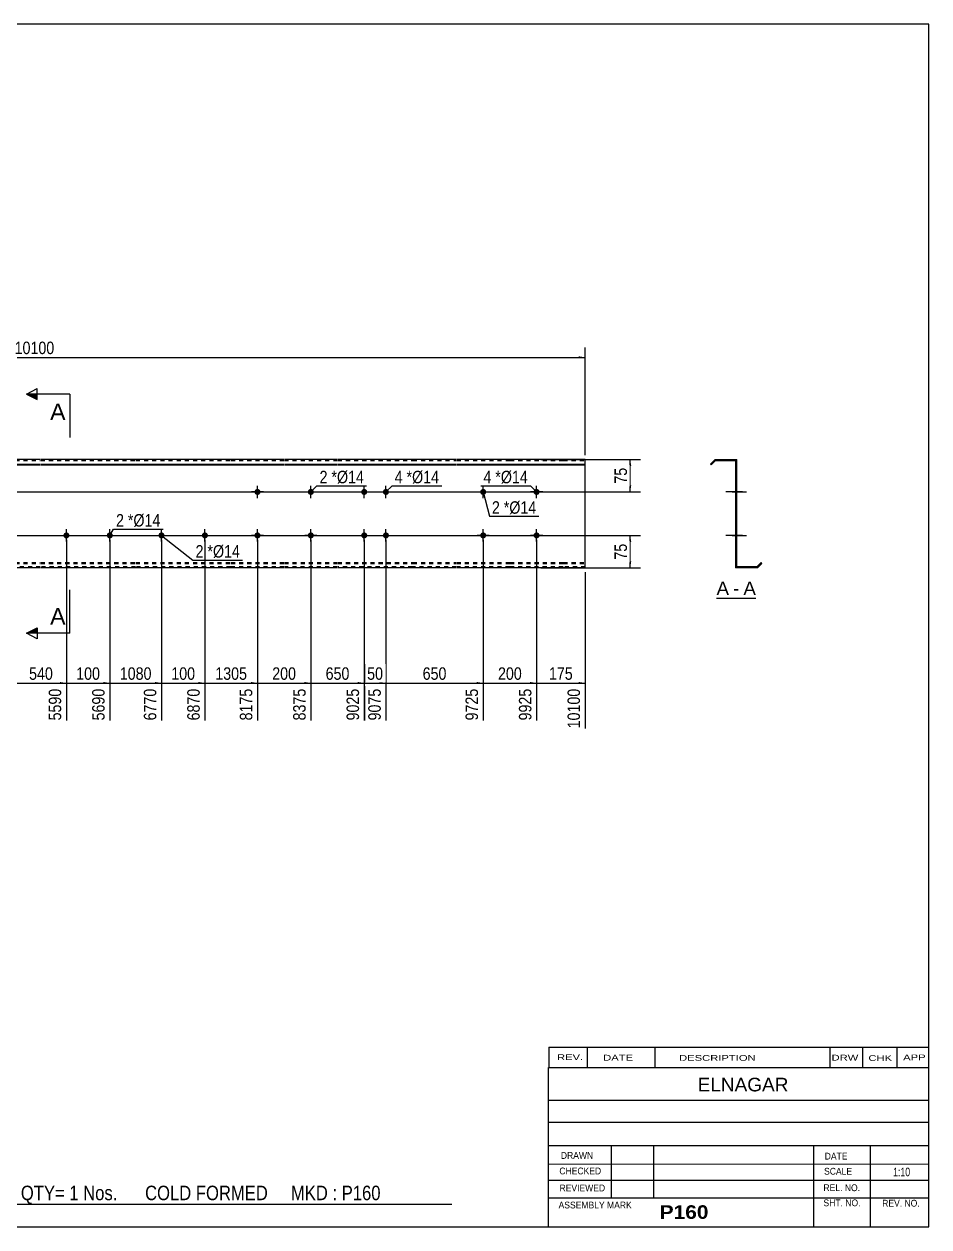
# Model space of a CAD drawing. Header units: millimetres. Extents: x -70 to 333, y -164 to 113.
# Drawn here: x 124.4 to 332.8, y -164.2 to 112.8 of the extents above; entities that cross this region are included whole.
import ezdxf

# ---------------------------------------------------------------- set-up
doc = ezdxf.new("R2010")
doc.units = ezdxf.units.MM
doc.linetypes.add('DXK_LINE_DOT1', pattern=[1.8814, 0.9407, -0.9407])
doc.styles.add('Arial', font='ARIAL.TTF', dxfattribs={"height": 0.2})
doc.styles.add('Arial Bold', font='ARIALBD.TTF', dxfattribs={"height": 0.2})
doc.styles.add('Arial Narrow', font='ARIALN.TTF', dxfattribs={"height": 0.2})

# ---------------------------------------------------------------- blocks, each defined once
blk = doc.blocks.new('Unknown-627207370-3968')
at = {"color": 5, "linetype": 'Continuous'}
for p, q in [((332.8, 112.75), (-67.2, 112.75)), ((332.8, -164.25), (332.8, 112.75)), ((-67.2, -164.25), (332.8, -164.25))]:
    blk.add_line(p, q, dxfattribs=at)
blk = doc.blocks.new('Unknown-627207370-12 - 3273')
at = {"color": 7, "linetype": 'Continuous'}
blk.add_line((283.9, -19.45), (292.93, -19.45), dxfattribs=at)
at = {"color": 0, "linetype": 'Continuous'}
blk.add_wipeout([(286.74, -18.7), (286.74, -15.5), (283.9, -15.5), (283.9, -18.7)], dxfattribs=at)
blk.add_wipeout([(289.13, -18.7), (289.13, -15.5), (287.7, -15.5), (287.7, -18.7)], dxfattribs=at)
at = {"color": 96, "linetype": 'Continuous', "style": 'Arial'}
blk.add_text('A', height=3.06, dxfattribs=at).set_placement((283.9, -18.7))
at = {"color": 0, "linetype": 'Continuous'}
blk.add_wipeout([(292.93, -18.7), (292.93, -15.5), (290.09, -15.5), (290.09, -18.7)], dxfattribs=at)
at = {"color": 96, "linetype": 'Continuous', "style": 'Arial'}
for s, p in [('A', (290.09, -18.7)), ('-', (287.7, -18.7))]:
    blk.add_text(s, height=3.06, dxfattribs=at).set_placement(p)
blk = doc.blocks.new('Part-627207370-3248 - 3233')
at = {"color": 2, "linetype": 'Continuous'}
for p, q in [((128.17, 12.5), (116.77, 12.5)), ((116.77, 11.44), (128.17, 11.44)), ((116.77, 11.26), (128.17, 11.26)), ((150.07, 12.5), (128.27, 12.5)), ((128.27, 11.44), (150.07, 11.44)), ((128.27, 11.26), (150.07, 11.26)), ((171.97, 12.5), (150.17, 12.5)), ((150.17, 11.44), (171.97, 11.44)), ((150.17, 11.26), (171.97, 11.26)), ((184.27, 12.5), (172.07, 12.5)), ((172.07, 11.44), (184.27, 11.44)), ((172.07, 11.26), (184.27, 11.26)), ((196.56, 12.5), (184.37, 12.5)), ((184.37, 11.44), (196.56, 11.44)), ((184.37, 11.26), (196.56, 11.26)), ((213.85, 12.5), (196.66, 12.5)), ((196.66, 11.44), (213.85, 11.44)), ((196.66, 11.26), (213.85, 11.26)), ((223.95, 12.5), (213.95, 12.5)), ((213.95, 11.44), (223.95, 11.44)), ((213.95, 11.26), (223.95, 11.26)), ((236.25, 12.5), (224.05, 12.5)), ((224.05, 11.44), (236.25, 11.44)), ((224.05, 11.26), (236.25, 11.26)), ((248.54, 12.5), (236.35, 12.5)), ((236.35, 11.44), (248.54, 11.44)), ((236.35, 11.26), (248.54, 11.26)), ((253.64, 12.5), (248.64, 12.5)), ((248.64, 11.44), (253.64, 11.44)), ((248.64, 11.26), (253.64, 11.26)), ((253.64, -12.5), (253.64, 12.5)), ((128.17, -12.5), (116.77, -12.5)), ((150.07, -12.5), (128.27, -12.5)), ((171.97, -12.5), (150.17, -12.5)), ((184.27, -12.5), (172.07, -12.5)), ((196.56, -12.5), (184.37, -12.5)), ((213.85, -12.5), (196.66, -12.5)), ((223.95, -12.5), (213.95, -12.5)), ((236.25, -12.5), (224.05, -12.5)), ((248.54, -12.5), (236.35, -12.5)), ((253.64, -12.5), (248.64, -12.5))]:
    blk.add_line(p, q, dxfattribs=at)
at = {"color": 7, "linetype": 'DXK_LINE_DOT1'}
for p, q in [((116.77, 12.25), (128.17, 12.25)), ((128.27, 12.25), (150.07, 12.25)), ((150.17, 12.25), (171.97, 12.25)), ((172.07, 12.25), (184.27, 12.25)), ((184.37, 12.25), (196.56, 12.25)), ((196.66, 12.25), (213.85, 12.25)), ((213.95, 12.25), (223.95, 12.25)), ((224.05, 12.25), (236.25, 12.25)), ((236.35, 12.25), (248.54, 12.25)), ((248.64, 12.25), (253.64, 12.25)), ((116.77, -11.26), (128.17, -11.26)), ((116.77, -11.44), (128.17, -11.44)), ((128.17, -12.25), (116.77, -12.25)), ((128.27, -11.26), (150.07, -11.26)), ((128.27, -11.44), (150.07, -11.44)), ((150.07, -12.25), (128.27, -12.25)), ((150.17, -11.26), (171.97, -11.26)), ((150.17, -11.44), (171.97, -11.44)), ((171.97, -12.25), (150.17, -12.25)), ((172.07, -11.26), (184.27, -11.26)), ((172.07, -11.44), (184.27, -11.44)), ((184.27, -12.25), (172.07, -12.25)), ((184.37, -11.26), (196.56, -11.26)), ((184.37, -11.44), (196.56, -11.44)), ((196.56, -12.25), (184.37, -12.25)), ((196.66, -11.26), (213.85, -11.26)), ((196.66, -11.44), (213.85, -11.44)), ((213.85, -12.25), (196.66, -12.25)), ((213.95, -11.26), (223.95, -11.26)), ((213.95, -11.44), (223.95, -11.44)), ((223.95, -12.25), (213.95, -12.25)), ((224.05, -11.26), (236.25, -11.26)), ((224.05, -11.44), (236.25, -11.44)), ((236.25, -12.25), (224.05, -12.25)), ((236.35, -11.26), (248.54, -11.26)), ((236.35, -11.44), (248.54, -11.44)), ((248.54, -12.25), (236.35, -12.25)), ((248.64, -11.26), (253.64, -11.26)), ((248.64, -11.44), (253.64, -11.44)), ((253.64, -12.25), (248.64, -12.25))]:
    blk.add_line(p, q, dxfattribs=at)
blk = doc.blocks.new('Bolt-627207370-3249 - 3233')
at = {"linetype": 'Continuous'}
for points in [[(177.47, 5, -1), (178.87, 5, -1)], [(241.75, 5, -1), (243.15, 5, -1)]]:
    blk.add_hatch(color=3, dxfattribs=at).paths.add_polyline_path(points)
at = {"color": 3, "linetype": 'Continuous'}
for p, q in [((178.17, 3.6), (178.17, 6.4)), ((242.45, 3.6), (242.45, 6.4)), ((179.57, 5), (176.77, 5)), ((243.85, 5), (241.05, 5))]:
    blk.add_line(p, q, dxfattribs=at)
blk = doc.blocks.new('Bolt-627207370-3250 - 3233')
at = {"linetype": 'Continuous'}
for points in [[(177.47, -5, -1), (178.87, -5, -1)], [(241.75, -5, -1), (243.15, -5, -1)]]:
    blk.add_hatch(color=3, dxfattribs=at).paths.add_polyline_path(points)
at = {"color": 3, "linetype": 'Continuous'}
for p, q in [((179.57, -5), (176.77, -5)), ((178.17, -6.4), (178.17, -3.6)), ((243.85, -5), (241.05, -5)), ((242.45, -6.4), (242.45, -3.6))]:
    blk.add_line(p, q, dxfattribs=at)
blk = doc.blocks.new('Bolt-627207370-3256 - 3233')
at = {"linetype": 'Continuous'}
for points in [[(134.17, -4.3, -1), (134.17, -5.7, -1)], [(144.17, -4.3, -1), (144.17, -5.7, -1)]]:
    blk.add_hatch(color=3, dxfattribs=at).paths.add_polyline_path(points)
at = {"color": 3, "linetype": 'Continuous'}
for p, q in [((132.77, -5), (135.57, -5)), ((134.17, -6.4), (134.17, -3.6)), ((142.77, -5), (145.57, -5)), ((144.17, -6.4), (144.17, -3.6))]:
    blk.add_line(p, q, dxfattribs=at)
blk = doc.blocks.new('Bolt-627207370-3257 - 3233')
at = {"linetype": 'Continuous'}
for points in [[(156.07, -4.3, -1), (156.07, -5.7, -1)], [(166.07, -4.3, -1), (166.07, -5.7, -1)]]:
    blk.add_hatch(color=3, dxfattribs=at).paths.add_polyline_path(points)
at = {"color": 3, "linetype": 'Continuous'}
for p, q in [((154.67, -5), (157.47, -5)), ((156.07, -6.4), (156.07, -3.6)), ((164.67, -5), (167.47, -5)), ((166.07, -6.4), (166.07, -3.6))]:
    blk.add_line(p, q, dxfattribs=at)
blk = doc.blocks.new('Bolt-627207370-3263 - 3233')
at = {"linetype": 'Continuous'}
for points in [[(202.06, 5, -1), (203.46, 5, -1)], [(207.06, 5, -1), (208.46, 5, -1)], [(202.06, -5, -1), (203.46, -5, -1)], [(207.06, -5, -1), (208.46, -5, -1)]]:
    blk.add_hatch(color=3, dxfattribs=at).paths.add_polyline_path(points)
at = {"color": 3, "linetype": 'Continuous'}
for p, q in [((202.76, 3.6), (202.76, 6.4)), ((207.76, 3.6), (207.76, 6.4)), ((201.36, 5), (204.16, 5)), ((206.36, 5), (209.16, 5)), ((201.36, -5), (204.16, -5)), ((202.76, -6.4), (202.76, -3.6)), ((206.36, -5), (209.16, -5)), ((207.76, -6.4), (207.76, -3.6))]:
    blk.add_line(p, q, dxfattribs=at)
blk = doc.blocks.new('Bolt-627207370-3264 - 3233')
at = {"linetype": 'Continuous'}
blk.add_hatch(color=3, dxfattribs=at).paths.add_polyline_path([(189.76, 5, -1), (191.16, 5, -1)])
at = {"color": 3, "linetype": 'Continuous'}
for p, q in [((190.46, 3.6), (190.46, 6.4)), ((189.06, 5), (191.86, 5))]:
    blk.add_line(p, q, dxfattribs=at)
blk = doc.blocks.new('Bolt-627207370-3265 - 3233')
at = {"linetype": 'Continuous'}
blk.add_hatch(color=3, dxfattribs=at).paths.add_polyline_path([(229.45, 5, -1), (230.85, 5, -1)])
at = {"color": 3, "linetype": 'Continuous'}
for p, q in [((230.15, 3.6), (230.15, 6.4)), ((228.75, 5), (231.55, 5))]:
    blk.add_line(p, q, dxfattribs=at)
blk = doc.blocks.new('Bolt-627207370-3266 - 3233')
at = {"linetype": 'Continuous'}
blk.add_hatch(color=3, dxfattribs=at).paths.add_polyline_path([(229.45, -5, -1), (230.85, -5, -1)])
at = {"color": 3, "linetype": 'Continuous'}
for p, q in [((231.55, -5), (228.75, -5)), ((230.15, -6.4), (230.15, -3.6))]:
    blk.add_line(p, q, dxfattribs=at)
blk = doc.blocks.new('Bolt-627207370-3267 - 3233')
at = {"linetype": 'Continuous'}
blk.add_hatch(color=3, dxfattribs=at).paths.add_polyline_path([(189.76, -5, -1), (191.16, -5, -1)])
at = {"color": 3, "linetype": 'Continuous'}
for p, q in [((191.86, -5), (189.06, -5)), ((190.46, -6.4), (190.46, -3.6))]:
    blk.add_line(p, q, dxfattribs=at)
blk = doc.blocks.new('Bolt-627207370-3280 - 3273')
at = {"linetype": 'Continuous'}
for points in [[(288.54, 4.3), (288.54, 5.7), (288.29, 5.7), (288.29, 4.3)], [(288.54, -5.7), (288.54, -4.3), (288.29, -4.3), (288.29, -5.7)]]:
    blk.add_hatch(color=3, dxfattribs=at).paths.add_polyline_path(points)
at = {"color": 3, "linetype": 'Continuous'}
for p, q in [((288.54, 5.7), (288.29, 5.7)), ((288.54, 5), (286.29, 5)), ((288.54, 4.3), (288.29, 4.3)), ((288.54, -5), (286.29, -5)), ((288.54, -4.3), (288.29, -4.3)), ((288.54, -5.7), (288.29, -5.7))]:
    blk.add_line(p, q, dxfattribs=at)
blk = doc.blocks.new('Bolt-627207370-3288 - 3273')
at = {"linetype": 'Continuous'}
blk.add_hatch(color=3, dxfattribs=at).paths.add_polyline_path([(288.29, -4.3), (288.29, -5.7), (288.54, -5.7), (288.54, -4.3)])
at = {"color": 3, "linetype": 'Continuous'}
for p, q in [((287.49, -5), (290.79, -5)), ((288.29, -4.3), (288.54, -4.3)), ((288.29, -5.7), (288.54, -5.7))]:
    blk.add_line(p, q, dxfattribs=at)
blk = doc.blocks.new('Part-627207370-3275 - 3273')
at = {"color": 2, "linetype": 'Continuous'}
for p, q in [((283.54, 12.5), (282.48, 11.44)), ((282.48, 11.44), (282.66, 11.26)), ((283.64, 12.25), (282.66, 11.26)), ((283.54, 12.5), (288.54, 12.5)), ((283.64, 12.25), (288.29, 12.25)), ((288.29, 12.25), (288.29, -12.5)), ((288.54, -12.25), (288.54, 12.5)), ((293.29, -12.5), (288.29, -12.5)), ((293.19, -12.25), (288.54, -12.25)), ((293.19, -12.25), (294.17, -11.26)), ((293.29, -12.5), (294.35, -11.44)), ((294.35, -11.44), (294.17, -11.26))]:
    blk.add_line(p, q, dxfattribs=at)
blk = doc.blocks.new('Bolt-627207370-3276 - 3273')
at = {"linetype": 'Continuous'}
blk.add_hatch(color=3, dxfattribs=at).paths.add_polyline_path([(288.29, 5.7), (288.29, 4.3), (288.54, 4.3), (288.54, 5.7)])
blk.add_hatch(color=3, dxfattribs=at).paths.add_polyline_path([(288.29, 5.7), (288.29, 4.3), (288.54, 4.3), (288.54, 5.7)])
at = {"color": 3, "linetype": 'Continuous'}
for p, q in [((288.29, 5.7), (288.54, 5.7)), ((288.29, 5.7), (288.54, 5.7)), ((287.49, 5), (290.79, 5)), ((287.49, 5), (290.79, 5)), ((288.29, 4.3), (288.54, 4.3)), ((288.29, 4.3), (288.54, 4.3))]:
    blk.add_line(p, q, dxfattribs=at)
blk = doc.blocks.new('Bolt-627207370-3277 - 3273')
at = {"linetype": 'Continuous'}
blk.add_hatch(color=3, dxfattribs=at).paths.add_polyline_path([(288.29, -4.3), (288.29, -5.7), (288.54, -5.7), (288.54, -4.3)])
blk.add_hatch(color=3, dxfattribs=at).paths.add_polyline_path([(288.29, -4.3), (288.29, -5.7), (288.54, -5.7), (288.54, -4.3)])
at = {"color": 3, "linetype": 'Continuous'}
for p, q in [((287.49, -5), (290.79, -5)), ((287.49, -5), (290.79, -5)), ((288.29, -4.3), (288.54, -4.3)), ((288.29, -4.3), (288.54, -4.3)), ((288.29, -5.7), (288.54, -5.7)), ((288.29, -5.7), (288.54, -5.7))]:
    blk.add_line(p, q, dxfattribs=at)
blk = doc.blocks.new('Bolt-627207370-3278 - 3273')
at = {"linetype": 'Continuous'}
blk.add_hatch(color=3, dxfattribs=at).paths.add_polyline_path([(288.29, 5.7), (288.29, 4.3), (288.54, 4.3), (288.54, 5.7)])
blk.add_hatch(color=3, dxfattribs=at).paths.add_polyline_path([(288.29, 5.7), (288.29, 4.3), (288.54, 4.3), (288.54, 5.7)])
at = {"color": 3, "linetype": 'Continuous'}
for p, q in [((288.29, 5.7), (288.54, 5.7)), ((288.29, 5.7), (288.54, 5.7)), ((287.49, 5), (290.79, 5)), ((287.49, 5), (290.79, 5)), ((288.29, 4.3), (288.54, 4.3)), ((288.29, 4.3), (288.54, 4.3))]:
    blk.add_line(p, q, dxfattribs=at)
blk = doc.blocks.new('Bolt-627207370-3279 - 3273')
at = {"linetype": 'Continuous'}
blk.add_hatch(color=3, dxfattribs=at).paths.add_polyline_path([(288.29, -4.3), (288.29, -5.7), (288.54, -5.7), (288.54, -4.3)])
blk.add_hatch(color=3, dxfattribs=at).paths.add_polyline_path([(288.29, -4.3), (288.29, -5.7), (288.54, -5.7), (288.54, -4.3)])
at = {"color": 3, "linetype": 'Continuous'}
for p, q in [((287.49, -5), (290.79, -5)), ((287.49, -5), (290.79, -5)), ((288.29, -4.3), (288.54, -4.3)), ((288.29, -4.3), (288.54, -4.3)), ((288.29, -5.7), (288.54, -5.7)), ((288.29, -5.7), (288.54, -5.7))]:
    blk.add_line(p, q, dxfattribs=at)
blk = doc.blocks.new('Bolt-627207370-3281 - 3273')
at = {"linetype": 'Continuous'}
blk.add_hatch(color=3, dxfattribs=at).paths.add_polyline_path([(288.54, -5.7), (288.54, -4.3), (288.29, -4.3), (288.29, -5.7)])
blk.add_hatch(color=3, dxfattribs=at).paths.add_polyline_path([(288.54, -5.7), (288.54, -4.3), (288.29, -4.3), (288.29, -5.7)])
at = {"color": 3, "linetype": 'Continuous'}
for p, q in [((287.54, -5), (290.29, -5)), ((287.54, -5), (290.29, -5)), ((288.29, -4.3), (288.54, -4.3)), ((288.29, -4.3), (288.54, -4.3)), ((288.29, -5.7), (288.54, -5.7)), ((288.29, -5.7), (288.54, -5.7))]:
    blk.add_line(p, q, dxfattribs=at)
blk = doc.blocks.new('Bolt-627207370-3282 - 3273')
at = {"linetype": 'Continuous'}
blk.add_hatch(color=3, dxfattribs=at).paths.add_polyline_path([(288.54, -5.7), (288.54, -4.3), (288.29, -4.3), (288.29, -5.7)])
blk.add_hatch(color=3, dxfattribs=at).paths.add_polyline_path([(288.54, -5.7), (288.54, -4.3), (288.29, -4.3), (288.29, -5.7)])
at = {"color": 3, "linetype": 'Continuous'}
for p, q in [((287.54, -5), (290.29, -5)), ((287.54, -5), (290.29, -5)), ((288.29, -4.3), (288.54, -4.3)), ((288.29, -4.3), (288.54, -4.3)), ((288.29, -5.7), (288.54, -5.7)), ((288.29, -5.7), (288.54, -5.7))]:
    blk.add_line(p, q, dxfattribs=at)
blk = doc.blocks.new('Bolt-627207370-3283 - 3273')
at = {"linetype": 'Continuous'}
blk.add_hatch(color=3, dxfattribs=at).paths.add_polyline_path([(288.54, -5.7), (288.54, -4.3), (288.29, -4.3), (288.29, -5.7)])
blk.add_hatch(color=3, dxfattribs=at).paths.add_polyline_path([(288.54, -5.7), (288.54, -4.3), (288.29, -4.3), (288.29, -5.7)])
at = {"color": 3, "linetype": 'Continuous'}
for p, q in [((287.54, -5), (290.29, -5)), ((287.54, -5), (290.29, -5)), ((288.29, -4.3), (288.54, -4.3)), ((288.29, -4.3), (288.54, -4.3)), ((288.29, -5.7), (288.54, -5.7)), ((288.29, -5.7), (288.54, -5.7))]:
    blk.add_line(p, q, dxfattribs=at)
blk = doc.blocks.new('Bolt-627207370-3284 - 3273')
at = {"linetype": 'Continuous'}
blk.add_hatch(color=3, dxfattribs=at).paths.add_polyline_path([(288.54, -5.7), (288.54, -4.3), (288.29, -4.3), (288.29, -5.7)])
blk.add_hatch(color=3, dxfattribs=at).paths.add_polyline_path([(288.54, -5.7), (288.54, -4.3), (288.29, -4.3), (288.29, -5.7)])
at = {"color": 3, "linetype": 'Continuous'}
for p, q in [((287.54, -5), (290.29, -5)), ((287.54, -5), (290.29, -5)), ((288.29, -4.3), (288.54, -4.3)), ((288.29, -4.3), (288.54, -4.3)), ((288.29, -5.7), (288.54, -5.7)), ((288.29, -5.7), (288.54, -5.7))]:
    blk.add_line(p, q, dxfattribs=at)
blk = doc.blocks.new('Bolt-627207370-3285 - 3273')
at = {"linetype": 'Continuous'}
for points in [[(288.29, 5.7), (288.29, 4.3), (288.54, 4.3), (288.54, 5.7)], [(288.29, 5.7), (288.29, 4.3), (288.54, 4.3), (288.54, 5.7)], [(288.29, -4.3), (288.29, -5.7), (288.54, -5.7), (288.54, -4.3)], [(288.29, -4.3), (288.29, -5.7), (288.54, -5.7), (288.54, -4.3)]]:
    blk.add_hatch(color=3, dxfattribs=at).paths.add_polyline_path(points)
at = {"color": 3, "linetype": 'Continuous'}
for p, q in [((288.54, 5.7), (288.29, 5.7)), ((288.54, 5.7), (288.29, 5.7)), ((289.84, 5), (286.04, 5)), ((289.84, 5), (286.04, 5)), ((288.54, 4.3), (288.29, 4.3)), ((288.54, 4.3), (288.29, 4.3)), ((289.84, -5), (286.04, -5)), ((289.84, -5), (286.04, -5)), ((288.54, -4.3), (288.29, -4.3)), ((288.54, -4.3), (288.29, -4.3)), ((288.54, -5.7), (288.29, -5.7)), ((288.54, -5.7), (288.29, -5.7))]:
    blk.add_line(p, q, dxfattribs=at)
blk = doc.blocks.new('Bolt-627207370-3286 - 3273')
at = {"linetype": 'Continuous'}
blk.add_hatch(color=3, dxfattribs=at).paths.add_polyline_path([(288.29, 5.7), (288.29, 4.3), (288.54, 4.3), (288.54, 5.7)])
at = {"color": 3, "linetype": 'Continuous'}
for p, q in [((288.54, 5.7), (288.29, 5.7)), ((289.49, 5), (286.19, 5)), ((288.54, 4.3), (288.29, 4.3))]:
    blk.add_line(p, q, dxfattribs=at)
blk = doc.blocks.new('Bolt-627207370-3287 - 3273')
at = {"linetype": 'Continuous'}
blk.add_hatch(color=3, dxfattribs=at).paths.add_polyline_path([(288.29, 5.7), (288.29, 4.3), (288.54, 4.3), (288.54, 5.7)])
at = {"color": 3, "linetype": 'Continuous'}
for p, q in [((288.54, 5.7), (288.29, 5.7)), ((289.49, 5), (286.19, 5)), ((288.54, 4.3), (288.29, 4.3))]:
    blk.add_line(p, q, dxfattribs=at)
blk = doc.blocks.new('Bolt-627207370-3289 - 3273')
at = {"linetype": 'Continuous'}
blk.add_hatch(color=3, dxfattribs=at).paths.add_polyline_path([(288.29, -4.3), (288.29, -5.7), (288.54, -5.7), (288.54, -4.3)])
at = {"color": 3, "linetype": 'Continuous'}
for p, q in [((287.49, -5), (290.79, -5)), ((288.29, -4.3), (288.54, -4.3)), ((288.29, -5.7), (288.54, -5.7))]:
    blk.add_line(p, q, dxfattribs=at)
blk = doc.blocks.new('Bolt-627207370-3290 - 3273')
at = {"linetype": 'Continuous'}
for points in [[(288.29, 5.7), (288.29, 4.3), (288.54, 4.3), (288.54, 5.7)], [(288.29, 5.7), (288.29, 4.3), (288.54, 4.3), (288.54, 5.7)], [(288.29, -4.3), (288.29, -5.7), (288.54, -5.7), (288.54, -4.3)], [(288.29, -4.3), (288.29, -5.7), (288.54, -5.7), (288.54, -4.3)]]:
    blk.add_hatch(color=3, dxfattribs=at).paths.add_polyline_path(points)
at = {"color": 3, "linetype": 'Continuous'}
for p, q in [((288.54, 5.7), (288.29, 5.7)), ((288.54, 5.7), (288.29, 5.7)), ((289.84, 5), (286.04, 5)), ((289.84, 5), (286.04, 5)), ((288.54, 4.3), (288.29, 4.3)), ((288.54, 4.3), (288.29, 4.3)), ((289.84, -5), (286.04, -5)), ((289.84, -5), (286.04, -5)), ((288.54, -4.3), (288.29, -4.3)), ((288.54, -4.3), (288.29, -4.3)), ((288.54, -5.7), (288.29, -5.7)), ((288.54, -5.7), (288.29, -5.7))]:
    blk.add_line(p, q, dxfattribs=at)
blk = doc.blocks.new('Bolt-627207370-3291 - 3273')
at = {"linetype": 'Continuous'}
blk.add_hatch(color=3, dxfattribs=at).paths.add_polyline_path([(288.29, 5.7), (288.29, 4.3), (288.54, 4.3), (288.54, 5.7)])
at = {"color": 3, "linetype": 'Continuous'}
for p, q in [((288.54, 5.7), (288.29, 5.7)), ((289.46, 5), (286.16, 5)), ((288.54, 4.3), (288.29, 4.3))]:
    blk.add_line(p, q, dxfattribs=at)
blk = doc.blocks.new('Bolt-627207370-3292 - 3273')
at = {"linetype": 'Continuous'}
blk.add_hatch(color=3, dxfattribs=at).paths.add_polyline_path([(288.29, 5.7), (288.29, 4.3), (288.54, 4.3), (288.54, 5.7)])
at = {"color": 3, "linetype": 'Continuous'}
for p, q in [((288.54, 5.7), (288.29, 5.7)), ((289.46, 5), (286.16, 5)), ((288.54, 4.3), (288.29, 4.3))]:
    blk.add_line(p, q, dxfattribs=at)
blk = doc.blocks.new('Bolt-627207370-3293 - 3273')
at = {"linetype": 'Continuous'}
blk.add_hatch(color=3, dxfattribs=at).paths.add_polyline_path([(288.29, -4.3), (288.29, -5.7), (288.54, -5.7), (288.54, -4.3)])
at = {"color": 3, "linetype": 'Continuous'}
for p, q in [((287.49, -5), (290.79, -5)), ((288.29, -4.3), (288.54, -4.3)), ((288.29, -5.7), (288.54, -5.7))]:
    blk.add_line(p, q, dxfattribs=at)
blk = doc.blocks.new('Bolt-627207370-3294 - 3273')
at = {"linetype": 'Continuous'}
blk.add_hatch(color=3, dxfattribs=at).paths.add_polyline_path([(288.29, -4.3), (288.29, -5.7), (288.54, -5.7), (288.54, -4.3)])
at = {"color": 3, "linetype": 'Continuous'}
for p, q in [((287.49, -5), (290.79, -5)), ((288.29, -4.3), (288.54, -4.3)), ((288.29, -5.7), (288.54, -5.7))]:
    blk.add_line(p, q, dxfattribs=at)
blk = doc.blocks.new('StraightDimension-627207370-3317 - 3233')
at = {"linetype": 'Continuous'}
blk.add_hatch(color=7, dxfattribs=at).paths.add_polyline_path([(252.14, -38.75), (253.64, -39), (252.14, -39.25)])
at = {"color": 7, "linetype": 'Continuous'}
for p, q in [((242.45, -6), (242.45, -47.61)), ((253.64, -13.5), (253.64, -49.44)), ((242.45, -39), (253.64, -39))]:
    blk.add_line(p, q, dxfattribs=at)
at = {"color": 0}
blk.add_wipeout([(251.39, -38.85), (251.39, -34.65), (244.7, -34.65), (244.7, -38.85)], dxfattribs=at)
at = {"color": 3, "style": 'Arial Narrow'}
blk.add_text('175', height=2.863, dxfattribs=at).set_placement((245.3, -38.25))
at = {"color": 0, "linetype": 'Continuous'}
blk.add_wipeout([(253.04, -39.7), (248.84, -39.7), (248.84, -50.04), (253.04, -50.04)], dxfattribs=at)
at = {"color": 3, "linetype": 'Continuous', "style": 'Arial Narrow'}
blk.add_text('10100', height=2.863, rotation=90.0002, dxfattribs=at).set_placement((252.44, -49.44))
blk = doc.blocks.new('StraightDimension-627207370-3318 - 3233')
at = {"linetype": 'Continuous'}
blk.add_hatch(color=7, dxfattribs=at).paths.add_polyline_path([(240.95, -38.75), (242.45, -39), (240.95, -39.25)])
at = {"color": 7, "linetype": 'Continuous'}
for p, q in [((230.15, -6), (230.15, -47.61)), ((242.45, -6), (242.45, -47.61)), ((230.15, -39), (242.45, -39))]:
    blk.add_line(p, q, dxfattribs=at)
at = {"color": 0}
blk.add_wipeout([(239.64, -38.85), (239.64, -34.65), (232.96, -34.65), (232.96, -38.85)], dxfattribs=at)
at = {"color": 3, "style": 'Arial Narrow'}
blk.add_text('200', height=2.863, dxfattribs=at).set_placement((233.56, -38.25))
at = {"color": 0, "linetype": 'Continuous'}
blk.add_wipeout([(241.85, -39.7), (237.65, -39.7), (237.65, -48.21), (241.85, -48.21)], dxfattribs=at)
at = {"color": 3, "linetype": 'Continuous', "style": 'Arial Narrow'}
blk.add_text('9925', height=2.863, rotation=90.0002, dxfattribs=at).set_placement((241.25, -47.61))
blk = doc.blocks.new('StraightDimension-627207370-3319 - 3233')
at = {"linetype": 'Continuous'}
blk.add_hatch(color=7, dxfattribs=at).paths.add_polyline_path([(228.65, -38.75), (230.15, -39), (228.65, -39.25)])
at = {"color": 7, "linetype": 'Continuous'}
for p, q in [((207.76, -6), (207.76, -47.61)), ((230.15, -6), (230.15, -47.61)), ((207.76, -39), (230.15, -39))]:
    blk.add_line(p, q, dxfattribs=at)
at = {"color": 0}
blk.add_wipeout([(222.3, -38.85), (222.3, -34.65), (215.61, -34.65), (215.61, -38.85)], dxfattribs=at)
at = {"color": 0, "linetype": 'Continuous'}
blk.add_wipeout([(229.55, -39.7), (225.35, -39.7), (225.35, -48.21), (229.55, -48.21)], dxfattribs=at)
at = {"color": 3, "style": 'Arial Narrow'}
blk.add_text('650', height=2.863, dxfattribs=at).set_placement((216.21, -38.25))
at = {"color": 3, "linetype": 'Continuous', "style": 'Arial Narrow'}
blk.add_text('9725', height=2.863, rotation=90.0002, dxfattribs=at).set_placement((228.95, -47.61))
blk = doc.blocks.new('StraightDimension-627207370-3320 - 3233')
at = {"linetype": 'Continuous'}
blk.add_hatch(color=7, dxfattribs=at).paths.add_polyline_path([(206.26, -38.75), (207.76, -39), (206.26, -39.25)])
at = {"color": 7, "linetype": 'Continuous'}
for p, q in [((202.76, -6), (202.76, -47.61)), ((207.76, -6), (207.76, -47.61)), ((202.76, -39), (207.76, -39))]:
    blk.add_line(p, q, dxfattribs=at)
at = {"color": 0}
blk.add_wipeout([(207.69, -38.85), (207.69, -34.65), (202.83, -34.65), (202.83, -38.85)], dxfattribs=at)
at = {"color": 3, "style": 'Arial Narrow'}
blk.add_text('50', height=2.863, dxfattribs=at).set_placement((203.43, -38.25))
at = {"color": 0, "linetype": 'Continuous'}
blk.add_wipeout([(207.16, -39.7), (202.96, -39.7), (202.96, -48.21), (207.16, -48.21)], dxfattribs=at)
at = {"color": 3, "linetype": 'Continuous', "style": 'Arial Narrow'}
blk.add_text('9075', height=2.863, rotation=90.0002, dxfattribs=at).set_placement((206.56, -47.61))
blk = doc.blocks.new('StraightDimension-627207370-3321 - 3233')
at = {"linetype": 'Continuous'}
blk.add_hatch(color=7, dxfattribs=at).paths.add_polyline_path([(201.26, -38.75), (202.76, -39), (201.26, -39.25)])
at = {"color": 7, "linetype": 'Continuous'}
for p, q in [((190.46, -6), (190.46, -47.61)), ((202.76, -6), (202.76, -47.61)), ((190.46, -39), (202.76, -39))]:
    blk.add_line(p, q, dxfattribs=at)
at = {"color": 0}
blk.add_wipeout([(199.95, -38.85), (199.95, -34.65), (193.27, -34.65), (193.27, -38.85)], dxfattribs=at)
at = {"color": 3, "style": 'Arial Narrow'}
blk.add_text('650', height=2.863, dxfattribs=at).set_placement((193.87, -38.25))
at = {"color": 0, "linetype": 'Continuous'}
blk.add_wipeout([(202.16, -39.7), (197.96, -39.7), (197.96, -48.21), (202.16, -48.21)], dxfattribs=at)
at = {"color": 3, "linetype": 'Continuous', "style": 'Arial Narrow'}
blk.add_text('9025', height=2.863, rotation=90.0002, dxfattribs=at).set_placement((201.56, -47.61))
blk = doc.blocks.new('StraightDimension-627207370-3322 - 3233')
at = {"linetype": 'Continuous'}
blk.add_hatch(color=7, dxfattribs=at).paths.add_polyline_path([(188.96, -38.75), (190.46, -39), (188.96, -39.25)])
at = {"color": 7, "linetype": 'Continuous'}
for p, q in [((178.17, -6), (178.17, -47.61)), ((190.46, -6), (190.46, -47.61)), ((178.17, -39), (190.46, -39))]:
    blk.add_line(p, q, dxfattribs=at)
at = {"color": 0}
blk.add_wipeout([(187.66, -38.85), (187.66, -34.65), (180.97, -34.65), (180.97, -38.85)], dxfattribs=at)
at = {"color": 3, "style": 'Arial Narrow'}
blk.add_text('200', height=2.863, dxfattribs=at).set_placement((181.57, -38.25))
at = {"color": 0, "linetype": 'Continuous'}
blk.add_wipeout([(189.86, -39.7), (185.66, -39.7), (185.66, -48.21), (189.86, -48.21)], dxfattribs=at)
at = {"color": 3, "linetype": 'Continuous', "style": 'Arial Narrow'}
blk.add_text('8375', height=2.863, rotation=90.0002, dxfattribs=at).set_placement((189.26, -47.61))
blk = doc.blocks.new('StraightDimension-627207370-3323 - 3233')
at = {"linetype": 'Continuous'}
blk.add_hatch(color=7, dxfattribs=at).paths.add_polyline_path([(176.67, -38.75), (178.17, -39), (176.67, -39.25)])
at = {"color": 7, "linetype": 'Continuous'}
for p, q in [((166.07, -6), (166.07, -47.61)), ((178.17, -6), (178.17, -47.61)), ((166.07, -39), (178.17, -39))]:
    blk.add_line(p, q, dxfattribs=at)
at = {"color": 0}
blk.add_wipeout([(176.38, -38.85), (176.38, -34.65), (167.86, -34.65), (167.86, -38.85)], dxfattribs=at)
at = {"color": 3, "style": 'Arial Narrow'}
blk.add_text('1305', height=2.863, dxfattribs=at).set_placement((168.46, -38.25))
at = {"color": 0, "linetype": 'Continuous'}
blk.add_wipeout([(177.57, -39.7), (173.37, -39.7), (173.37, -48.21), (177.57, -48.21)], dxfattribs=at)
at = {"color": 3, "linetype": 'Continuous', "style": 'Arial Narrow'}
blk.add_text('8175', height=2.863, rotation=90.0002, dxfattribs=at).set_placement((176.97, -47.61))
blk = doc.blocks.new('StraightDimension-627207370-3324 - 3233')
at = {"linetype": 'Continuous'}
blk.add_hatch(color=7, dxfattribs=at).paths.add_polyline_path([(164.57, -38.75), (166.07, -39), (164.57, -39.25)])
at = {"color": 7, "linetype": 'Continuous'}
for p, q in [((156.07, -6), (156.07, -47.61)), ((166.07, -6), (166.07, -47.61)), ((156.07, -39), (166.07, -39))]:
    blk.add_line(p, q, dxfattribs=at)
at = {"color": 0}
blk.add_wipeout([(164.41, -38.85), (164.41, -34.65), (157.73, -34.65), (157.73, -38.85)], dxfattribs=at)
at = {"color": 3, "style": 'Arial Narrow'}
blk.add_text('100', height=2.863, dxfattribs=at).set_placement((158.33, -38.25))
at = {"color": 0, "linetype": 'Continuous'}
blk.add_wipeout([(165.47, -39.7), (161.27, -39.7), (161.27, -48.21), (165.47, -48.21)], dxfattribs=at)
at = {"color": 3, "linetype": 'Continuous', "style": 'Arial Narrow'}
blk.add_text('6870', height=2.863, rotation=90.0002, dxfattribs=at).set_placement((164.87, -47.61))
blk = doc.blocks.new('StraightDimension-627207370-3325 - 3233')
at = {"linetype": 'Continuous'}
blk.add_hatch(color=7, dxfattribs=at).paths.add_polyline_path([(154.57, -38.75), (156.07, -39), (154.57, -39.25)])
at = {"color": 7, "linetype": 'Continuous'}
for p, q in [((144.17, -6), (144.17, -47.61)), ((156.07, -6), (156.07, -47.61)), ((144.17, -39), (156.07, -39))]:
    blk.add_line(p, q, dxfattribs=at)
at = {"color": 0}
blk.add_wipeout([(154.38, -38.85), (154.38, -34.65), (145.87, -34.65), (145.87, -38.85)], dxfattribs=at)
at = {"color": 3, "style": 'Arial Narrow'}
blk.add_text('1080', height=2.863, dxfattribs=at).set_placement((146.47, -38.25))
at = {"color": 0, "linetype": 'Continuous'}
blk.add_wipeout([(155.47, -39.7), (151.27, -39.7), (151.27, -48.21), (155.47, -48.21)], dxfattribs=at)
at = {"color": 3, "linetype": 'Continuous', "style": 'Arial Narrow'}
blk.add_text('6770', height=2.863, rotation=90.0002, dxfattribs=at).set_placement((154.87, -47.61))
blk = doc.blocks.new('StraightDimension-627207370-3326 - 3233')
at = {"linetype": 'Continuous'}
blk.add_hatch(color=7, dxfattribs=at).paths.add_polyline_path([(142.67, -38.75), (144.17, -39), (142.67, -39.25)])
at = {"color": 7, "linetype": 'Continuous'}
for p, q in [((134.17, -6), (134.17, -47.61)), ((144.17, -6), (144.17, -47.61)), ((134.17, -39), (144.17, -39))]:
    blk.add_line(p, q, dxfattribs=at)
at = {"color": 0}
blk.add_wipeout([(142.51, -38.85), (142.51, -34.65), (135.83, -34.65), (135.83, -38.85)], dxfattribs=at)
at = {"color": 3, "style": 'Arial Narrow'}
blk.add_text('100', height=2.863, dxfattribs=at).set_placement((136.43, -38.25))
at = {"color": 0, "linetype": 'Continuous'}
blk.add_wipeout([(143.57, -39.7), (139.37, -39.7), (139.37, -48.21), (143.57, -48.21)], dxfattribs=at)
at = {"color": 3, "linetype": 'Continuous', "style": 'Arial Narrow'}
blk.add_text('5690', height=2.863, rotation=90.0002, dxfattribs=at).set_placement((142.97, -47.61))
blk = doc.blocks.new('StraightDimension-627207370-3440 - 3233')
at = {"linetype": 'Continuous'}
blk.add_hatch(color=7, dxfattribs=at).paths.add_polyline_path([(252.14, 36.25), (253.64, 36), (252.14, 35.75)])
at = {"color": 7, "linetype": 'Continuous'}
for p, q in [((253.64, 13.5), (253.64, 38.25)), ((0, 36), (253.64, 36))]:
    blk.add_line(p, q, dxfattribs=at)
at = {"color": 0}
blk.add_wipeout([(131.99, 36.15), (131.99, 40.35), (121.65, 40.35), (121.65, 36.15)], dxfattribs=at)
at = {"color": 3, "style": 'Arial Narrow'}
blk.add_text('10100', height=2.863, dxfattribs=at).set_placement((122.25, 36.75))
blk = doc.blocks.new('StraightDimension-627207370-3327 - 3233')
at = {"linetype": 'Continuous'}
blk.add_hatch(color=7, dxfattribs=at).paths.add_polyline_path([(132.67, -38.75), (134.17, -39), (132.67, -39.25)])
at = {"color": 7, "linetype": 'Continuous'}
for p, q in [((122.47, -6), (122.47, -47.61)), ((134.17, -6), (134.17, -47.61)), ((122.47, -39), (134.17, -39))]:
    blk.add_line(p, q, dxfattribs=at)
at = {"color": 0}
blk.add_wipeout([(131.66, -38.85), (131.66, -34.65), (124.98, -34.65), (124.98, -38.85)], dxfattribs=at)
at = {"color": 3, "style": 'Arial Narrow'}
blk.add_text('540', height=2.863, dxfattribs=at).set_placement((125.58, -38.25))
at = {"color": 0, "linetype": 'Continuous'}
blk.add_wipeout([(133.57, -39.7), (129.37, -39.7), (129.37, -48.21), (133.57, -48.21)], dxfattribs=at)
at = {"color": 3, "linetype": 'Continuous', "style": 'Arial Narrow'}
blk.add_text('5590', height=2.863, rotation=90.0002, dxfattribs=at).set_placement((132.97, -47.61))
blk = doc.blocks.new('StraightDimension-627207370-3422 - 3233')
at = {"linetype": 'Continuous'}
for points in [[(263.75, 11), (264, 12.5), (264.25, 11)], [(264.25, 6.5), (264, 5), (263.75, 6.5)]]:
    blk.add_hatch(color=7, dxfattribs=at).paths.add_polyline_path(points)
at = {"color": 7, "linetype": 'Continuous'}
for p, q in [((243.45, 12.5), (266.4, 12.5)), ((264, 5), (264, 12.5)), ((67.78, 5), (266.4, 5))]:
    blk.add_line(p, q, dxfattribs=at)
at = {"color": 0}
blk.add_wipeout([(263.85, 11.18), (259.65, 11.18), (259.65, 6.32), (263.85, 6.32)], dxfattribs=at)
at = {"color": 3, "style": 'Arial Narrow'}
blk.add_text('75', height=2.863, rotation=90.0002, dxfattribs=at).set_placement((263.25, 6.92))
blk = doc.blocks.new('StraightDimension-627207370-3429 - 3233')
at = {"linetype": 'Continuous'}
for points in [[(263.75, -6.5), (264, -5), (264.25, -6.5)], [(264.25, -11), (264, -12.5), (263.75, -11)]]:
    blk.add_hatch(color=7, dxfattribs=at).paths.add_polyline_path(points)
at = {"color": 7, "linetype": 'Continuous'}
for p, q in [((67.78, -5), (266.4, -5)), ((264, -12.5), (264, -5)), ((243.45, -12.5), (266.4, -12.5))]:
    blk.add_line(p, q, dxfattribs=at)
at = {"color": 0}
blk.add_wipeout([(263.85, -6.32), (259.65, -6.32), (259.65, -11.18), (263.85, -11.18)], dxfattribs=at)
at = {"color": 3, "style": 'Arial Narrow'}
blk.add_text('75', height=2.863, rotation=90.0002, dxfattribs=at).set_placement((263.25, -10.58))
blk = doc.blocks.new('CBS_CALLOFF-627207370-4034')
at = {"color": 7, "linetype": 'Continuous'}
blk.add_line((106.68, -158.98), (222.91, -159), dxfattribs=at)
at = {"color": 3, "linetype": 'Continuous', "style": 'Arial Narrow'}
blk.add_text('QTY= 1 Nos.      COLD FORMED     MKD : P160', height=3.3405, dxfattribs=at).set_placement((123.68, -158.09))
blk = doc.blocks.new('CBS_NAME_BLOG-627207370-4035')
at = {"color": 7, "linetype": 'Continuous'}
for p, q in [((245.21, -127.5), (332.73, -127.5)), ((245.21, -164.21), (245.21, -127.5)), ((245.21, -135.04), (332.73, -135.04)), ((245.28, -140.09), (332.8, -140.09)), ((245.21, -145.46), (332.73, -145.46)), ((259.73, -157.57), (259.73, -145.47)), ((269.42, -157.54), (269.42, -145.47)), ((306.33, -164.21), (306.33, -145.48)), ((319.38, -164.21), (319.38, -145.47)), ((245.22, -149.76), (332.8, -149.74)), ((245.21, -153.51), (332.73, -153.51)), ((245.21, -157.55), (332.73, -157.55)), ((245.21, -164.25), (332.8, -164.25))]:
    blk.add_line(p, q, dxfattribs=at)
at = {"color": 3, "linetype": 'Continuous', "style": 'Arial'}
blk.add_text('ELNAGAR', height=3.133, dxfattribs=at).set_placement((279.53, -133.03))
at = {"color": 3, "linetype": 'Continuous'}
for s, height, style, width, p in [('DRAWN', 1.566, 'Arial', 0.9, (248.04, -148.57)), ('DATE', 1.566, 'Arial', 0.9, (308.8, -148.73)), ('CHECKED', 1.566, 'Arial', 0.9, (247.69, -152.14)), ('SCALE', 1.566, 'Arial', 0.9, (308.65, -152.21)), ('1:10', 1.957, 'Arial Narrow', 0.9, (324.54, -152.57)), ('REVIEWED', 1.566, 'Arial', 0.9, (247.73, -156.06)), ('REL. NO.', 1.566, 'Arial', 0.9, (308.51, -156.01)), ('SHT. NO.', 1.566, 'Arial', 0.9, (308.51, -159.48)), ('ASSEMBLY MARK', 1.5663, 'Arial', 0.9, (247.51, -159.99)), ('P160', 3.131, 'Arial Bold', 1.1, (270.79, -162.39)), ('REV. NO.', 1.566, 'Arial', 0.9, (322.03, -159.57))]:
    blk.add_text(s, height=height, dxfattribs=dict(at, style=style, width=width)).set_placement(p)
blk = doc.blocks.new('CBS_REVISION-627207370-4036')
at = {"color": 7, "linetype": 'Continuous'}
for p, q in [((245.29, -122.87), (332.79, -122.87)), ((245.29, -122.87), (245.29, -127.5)), ((254.09, -122.87), (254.09, -127.5)), ((269.68, -122.87), (269.68, -127.44)), ((309.94, -122.87), (309.94, -127.5)), ((317.48, -122.87), (317.48, -127.5)), ((325.43, -122.87), (325.43, -127.5)), ((245.29, -127.5), (332.79, -127.5))]:
    blk.add_line(p, q, dxfattribs=at)
at = {"color": 7, "style": 'Arial Narrow', "width": 1.7}
for s, height, p in [('REV.', 1.326, (247.15, -125.82)), ('DATE', 1.326, (257.78, -125.94)), ('DESCRIPTION', 1.3257, (275.26, -125.99)), ('DRW', 1.326, (310.37, -125.93)), ('APP', 1.326, (326.86, -125.87)), ('CHK', 1.326, (318.86, -126.02))]:
    blk.add_text(s, height=height, dxfattribs=at).set_placement(p)
blk = doc.blocks.new('SectionMark-627207370-3315 - 3233')
at = {"linetype": 'Continuous'}
for points in [[(127.47, 27.55), (127.47, 26.3), (124.97, 27.55)], [(127.47, -26.3), (127.47, -27.55), (124.97, -27.55)]]:
    blk.add_hatch(color=30, dxfattribs=at).paths.add_polyline_path(points)
at = {"color": 30, "linetype": 'Continuous'}
for p, q in [((124.97, 27.55), (127.47, 28.8)), ((127.47, 26.3), (127.47, 28.8)), ((134.97, 27.55), (124.97, 27.55)), ((124.97, 27.55), (127.47, 26.3)), ((124.97, -27.55), (127.47, -26.3)), ((134.97, -27.55), (124.97, -27.55)), ((127.47, -28.8), (124.97, -27.55)), ((127.47, -26.3), (127.47, -28.8))]:
    blk.add_line(p, q, dxfattribs=at)
at = {"color": 0, "linetype": 'Continuous'}
for points in [[(133.97, 21.55), (133.97, 25.55), (130.42, 25.55), (130.42, 21.55)], [(133.97, -25.55), (133.97, -21.55), (130.42, -21.55), (130.42, -25.55)]]:
    blk.add_wipeout(points, dxfattribs=at)
at = {"color": 30, "linetype": 'Continuous'}
for p, q in [((134.97, 27.55), (134.97, 17.55)), ((134.97, -27.55), (134.97, -17.55))]:
    blk.add_line(p, q, dxfattribs=at)
at = {"color": 96, "linetype": 'Continuous', "style": 'Arial'}
for p in [(130.42, 21.55), (130.42, -25.55)]:
    blk.add_text('A', height=3.82, dxfattribs=at).set_placement(p)
blk = doc.blocks.new('MarkSet-627207370-3454 - 3233')
at = {"color": 0}
blk.add_wipeout([(232.04, 7.01), (232.04, 10.01), (230.21, 10.01), (230.21, 7.01)], dxfattribs=at)
blk.add_wipeout([(232.04, 7.01), (232.04, 10.01), (230.21, 10.01), (230.21, 7.01)], dxfattribs=at)
blk.add_wipeout([(234.22, 7.01), (234.22, 10.01), (232.94, 10.01), (232.94, 7.01)], dxfattribs=at)
blk.add_wipeout([(234.22, 7.01), (234.22, 10.01), (232.94, 10.01), (232.94, 7.01)], dxfattribs=at)
at = {"color": 3, "style": 'Arial Narrow'}
blk.add_text('4', height=2.86, dxfattribs=at).set_placement((230.21, 7.01))
at = {"color": 0}
blk.add_wipeout([(240.43, 7.01), (240.43, 10.01), (234.22, 10.01), (234.22, 7.01)], dxfattribs=at)
blk.add_wipeout([(240.43, 7.01), (240.43, 10.01), (234.22, 10.01), (234.22, 7.01)], dxfattribs=at)
at = {"color": 7, "linetype": 'Continuous'}
for p in [(229.61, 6.41), (242.45, 5)]:
    blk.add_line(p, (241.03, 6.41), dxfattribs=at)
at = {"color": 3, "style": 'Arial Narrow'}
for s, height, p in [('*', 2.86, (232.94, 7.01)), ('Ø14', 2.863, (234.22, 7.01))]:
    blk.add_text(s, height=height, dxfattribs=at).set_placement(p)
blk = doc.blocks.new('MarkSet-627207370-3474 - 3233')
at = {"color": 0}
blk.add_wipeout([(194.31, 7.01), (194.31, 10.01), (192.48, 10.01), (192.48, 7.01)], dxfattribs=at)
blk.add_wipeout([(194.31, 7.01), (194.31, 10.01), (192.48, 10.01), (192.48, 7.01)], dxfattribs=at)
at = {"color": 7, "linetype": 'Continuous'}
blk.add_line((190.46, 5), (191.88, 6.41), dxfattribs=at)
at = {"color": 0}
blk.add_wipeout([(196.48, 7.01), (196.48, 10.01), (195.21, 10.01), (195.21, 7.01)], dxfattribs=at)
blk.add_wipeout([(196.48, 7.01), (196.48, 10.01), (195.21, 10.01), (195.21, 7.01)], dxfattribs=at)
at = {"color": 3, "style": 'Arial Narrow'}
blk.add_text('2', height=2.86, dxfattribs=at).set_placement((192.48, 7.01))
at = {"color": 0}
blk.add_wipeout([(202.7, 7.01), (202.7, 10.01), (196.48, 10.01), (196.48, 7.01)], dxfattribs=at)
blk.add_wipeout([(202.7, 7.01), (202.7, 10.01), (196.48, 10.01), (196.48, 7.01)], dxfattribs=at)
at = {"color": 7, "linetype": 'Continuous'}
blk.add_line((191.88, 6.41), (203.3, 6.41), dxfattribs=at)
at = {"color": 3, "style": 'Arial Narrow'}
for s, height, p in [('*', 2.86, (195.21, 7.01)), ('Ø14', 2.863, (196.48, 7.01))]:
    blk.add_text(s, height=height, dxfattribs=at).set_placement(p)
blk = doc.blocks.new('MarkSet-627207370-3479 - 3233')
at = {"color": 0}
blk.add_wipeout([(233.99, -0.01), (233.99, 2.99), (232.17, 2.99), (232.17, -0.01)], dxfattribs=at)
blk.add_wipeout([(233.99, -0.01), (233.99, 2.99), (232.17, 2.99), (232.17, -0.01)], dxfattribs=at)
at = {"color": 7, "linetype": 'Continuous'}
blk.add_line((230.15, 5), (231.57, -0.61), dxfattribs=at)
at = {"color": 0}
blk.add_wipeout([(236.17, -0.01), (236.17, 2.99), (234.89, 2.99), (234.89, -0.01)], dxfattribs=at)
blk.add_wipeout([(236.17, -0.01), (236.17, 2.99), (234.89, 2.99), (234.89, -0.01)], dxfattribs=at)
at = {"color": 3, "style": 'Arial Narrow'}
blk.add_text('2', height=2.86, dxfattribs=at).set_placement((232.17, -0.01))
at = {"color": 0}
blk.add_wipeout([(242.38, -0.01), (242.38, 2.99), (236.17, 2.99), (236.17, -0.01)], dxfattribs=at)
blk.add_wipeout([(242.38, -0.01), (242.38, 2.99), (236.17, 2.99), (236.17, -0.01)], dxfattribs=at)
at = {"color": 7, "linetype": 'Continuous'}
blk.add_line((231.57, -0.61), (242.98, -0.61), dxfattribs=at)
at = {"color": 3, "style": 'Arial Narrow'}
for s, height, p in [('*', 2.86, (234.89, -0.01)), ('Ø14', 2.863, (236.17, -0.01))]:
    blk.add_text(s, height=height, dxfattribs=at).set_placement(p)
blk = doc.blocks.new('Mark-627207370-3485 - 3233')
at = {"color": 0}
blk.add_wipeout([(147.43, -2.96), (147.43, 0.04), (145.61, 0.04), (145.61, -2.96)], dxfattribs=at)
blk.add_wipeout([(147.43, -2.96), (147.43, 0.04), (145.61, 0.04), (145.61, -2.96)], dxfattribs=at)
at = {"color": 7, "linetype": 'Continuous'}
blk.add_line((144.17, -5), (145.01, -3.56), dxfattribs=at)
at = {"color": 0}
blk.add_wipeout([(149.61, -2.96), (149.61, 0.04), (148.33, 0.04), (148.33, -2.96)], dxfattribs=at)
blk.add_wipeout([(149.61, -2.96), (149.61, 0.04), (148.33, 0.04), (148.33, -2.96)], dxfattribs=at)
at = {"color": 3, "style": 'Arial Narrow'}
blk.add_text('2', height=2.86, dxfattribs=at).set_placement((145.61, -2.96))
at = {"color": 0}
blk.add_wipeout([(155.83, -2.96), (155.83, 0.04), (149.61, 0.04), (149.61, -2.96)], dxfattribs=at)
blk.add_wipeout([(155.83, -2.96), (155.83, 0.04), (149.61, 0.04), (149.61, -2.96)], dxfattribs=at)
at = {"color": 7, "linetype": 'Continuous'}
blk.add_line((145.01, -3.56), (156.43, -3.56), dxfattribs=at)
at = {"color": 3, "style": 'Arial Narrow'}
for s, height, p in [('Ø14', 2.863, (149.61, -2.96)), ('*', 2.86, (148.33, -2.96))]:
    blk.add_text(s, height=height, dxfattribs=at).set_placement(p)
blk = doc.blocks.new('Mark-627207370-3486 - 3233')
at = {"color": 0}
blk.add_wipeout([(165.75, -10.1), (165.75, -7.1), (163.92, -7.1), (163.92, -10.1)], dxfattribs=at)
blk.add_wipeout([(165.75, -10.1), (165.75, -7.1), (163.92, -7.1), (163.92, -10.1)], dxfattribs=at)
at = {"color": 7, "linetype": 'Continuous'}
blk.add_line((156.07, -5), (163.32, -10.7), dxfattribs=at)
at = {"color": 0}
blk.add_wipeout([(167.93, -10.1), (167.93, -7.1), (166.65, -7.1), (166.65, -10.1)], dxfattribs=at)
blk.add_wipeout([(167.93, -10.1), (167.93, -7.1), (166.65, -7.1), (166.65, -10.1)], dxfattribs=at)
at = {"color": 3, "style": 'Arial Narrow'}
blk.add_text('2', height=2.86, dxfattribs=at).set_placement((163.92, -10.1))
at = {"color": 0}
blk.add_wipeout([(174.14, -10.1), (174.14, -7.1), (167.93, -7.1), (167.93, -10.1)], dxfattribs=at)
blk.add_wipeout([(174.14, -10.1), (174.14, -7.1), (167.93, -7.1), (167.93, -10.1)], dxfattribs=at)
at = {"color": 7, "linetype": 'Continuous'}
blk.add_line((163.32, -10.7), (174.74, -10.7), dxfattribs=at)
at = {"color": 3, "style": 'Arial Narrow'}
for s, height, p in [('*', 2.86, (166.65, -10.1)), ('Ø14', 2.863, (167.93, -10.1))]:
    blk.add_text(s, height=height, dxfattribs=at).set_placement(p)
blk = doc.blocks.new('Mark-627207370-3488 - 3233')
at = {"color": 0}
blk.add_wipeout([(211.6, 7.01), (211.6, 10.01), (209.77, 10.01), (209.77, 7.01)], dxfattribs=at)
blk.add_wipeout([(211.6, 7.01), (211.6, 10.01), (209.77, 10.01), (209.77, 7.01)], dxfattribs=at)
at = {"color": 7, "linetype": 'Continuous'}
blk.add_line((207.76, 5), (209.17, 6.41), dxfattribs=at)
at = {"color": 0}
blk.add_wipeout([(213.78, 7.01), (213.78, 10.01), (212.5, 10.01), (212.5, 7.01)], dxfattribs=at)
blk.add_wipeout([(213.78, 7.01), (213.78, 10.01), (212.5, 10.01), (212.5, 7.01)], dxfattribs=at)
at = {"color": 3, "style": 'Arial Narrow'}
blk.add_text('4', height=2.86, dxfattribs=at).set_placement((209.77, 7.01))
at = {"color": 0}
blk.add_wipeout([(219.99, 7.01), (219.99, 10.01), (213.78, 10.01), (213.78, 7.01)], dxfattribs=at)
blk.add_wipeout([(219.99, 7.01), (219.99, 10.01), (213.78, 10.01), (213.78, 7.01)], dxfattribs=at)
at = {"color": 7, "linetype": 'Continuous'}
blk.add_line((209.17, 6.41), (220.59, 6.41), dxfattribs=at)
at = {"color": 3, "style": 'Arial Narrow'}
for s, height, p in [('*', 2.86, (212.5, 7.01)), ('Ø14', 2.863, (213.78, 7.01))]:
    blk.add_text(s, height=height, dxfattribs=at).set_placement(p)

msp = doc.modelspace()

# ---------------------------------------------------------------- block references
for name in ['Unknown-627207370-3968', 'Part-627207370-3248 - 3233', 'Part-627207370-3275 - 3273', 'Bolt-627207370-3249 - 3233', 'Bolt-627207370-3264 - 3233', 'Bolt-627207370-3263 - 3233', 'Bolt-627207370-3265 - 3233', 'Bolt-627207370-3285 - 3273', 'Bolt-627207370-3290 - 3273', 'Bolt-627207370-3291 - 3273', 'Bolt-627207370-3292 - 3273', 'Bolt-627207370-3286 - 3273', 'Bolt-627207370-3287 - 3273', 'Bolt-627207370-3280 - 3273', 'Bolt-627207370-3276 - 3273', 'Bolt-627207370-3278 - 3273', 'Bolt-627207370-3256 - 3233', 'Bolt-627207370-3257 - 3233', 'Bolt-627207370-3250 - 3233', 'Bolt-627207370-3267 - 3233', 'Bolt-627207370-3266 - 3233', 'Bolt-627207370-3288 - 3273', 'Bolt-627207370-3277 - 3273', 'Bolt-627207370-3279 - 3273', 'Bolt-627207370-3289 - 3273', 'Bolt-627207370-3293 - 3273', 'Bolt-627207370-3294 - 3273', 'Bolt-627207370-3281 - 3273', 'Bolt-627207370-3282 - 3273', 'Bolt-627207370-3283 - 3273', 'Bolt-627207370-3284 - 3273', 'CBS_REVISION-627207370-4036', 'CBS_NAME_BLOG-627207370-4035', 'CBS_CALLOFF-627207370-4034']:
    msp.add_blockref(name, (0, 0))

# ---------------------------------------------------------------- next in the draw order: block references
for name in ['StraightDimension-627207370-3440 - 3233', 'StraightDimension-627207370-3317 - 3233', 'Unknown-627207370-12 - 3273']:
    msp.add_blockref(name, (0, 0))

# ---------------------------------------------------------------- next in the draw order: block references
for name in ['StraightDimension-627207370-3422 - 3233', 'StraightDimension-627207370-3318 - 3233']:
    msp.add_blockref(name, (0, 0))

# ---------------------------------------------------------------- next in the draw order: block references
for name in ['MarkSet-627207370-3474 - 3233', 'Mark-627207370-3488 - 3233', 'MarkSet-627207370-3454 - 3233', 'StraightDimension-627207370-3319 - 3233']:
    msp.add_blockref(name, (0, 0))

# ---------------------------------------------------------------- next in the draw order: block references
for name in ['MarkSet-627207370-3479 - 3233', 'StraightDimension-627207370-3320 - 3233']:
    msp.add_blockref(name, (0, 0))

# ---------------------------------------------------------------- next in the draw order: block references
msp.add_blockref('StraightDimension-627207370-3321 - 3233', (0, 0))

# ---------------------------------------------------------------- next in the draw order: block references
msp.add_blockref('StraightDimension-627207370-3322 - 3233', (0, 0))

# ---------------------------------------------------------------- next in the draw order: block references
msp.add_blockref('StraightDimension-627207370-3323 - 3233', (0, 0))

# ---------------------------------------------------------------- next in the draw order: block references
msp.add_blockref('StraightDimension-627207370-3324 - 3233', (0, 0))

# ---------------------------------------------------------------- next in the draw order: block references
msp.add_blockref('StraightDimension-627207370-3325 - 3233', (0, 0))

# ---------------------------------------------------------------- next in the draw order: block references
msp.add_blockref('StraightDimension-627207370-3326 - 3233', (0, 0))

# ---------------------------------------------------------------- next in the draw order: block references
msp.add_blockref('StraightDimension-627207370-3327 - 3233', (0, 0))

# ---------------------------------------------------------------- next in the draw order: block references
msp.add_blockref('StraightDimension-627207370-3429 - 3233', (0, 0))

# ---------------------------------------------------------------- next in the draw order: block references
for name in ['SectionMark-627207370-3315 - 3233', 'Mark-627207370-3485 - 3233']:
    msp.add_blockref(name, (0, 0))

# ---------------------------------------------------------------- next in the draw order: block references
msp.add_blockref('Mark-627207370-3486 - 3233', (0, 0))

doc.saveas('drawing.dxf')
